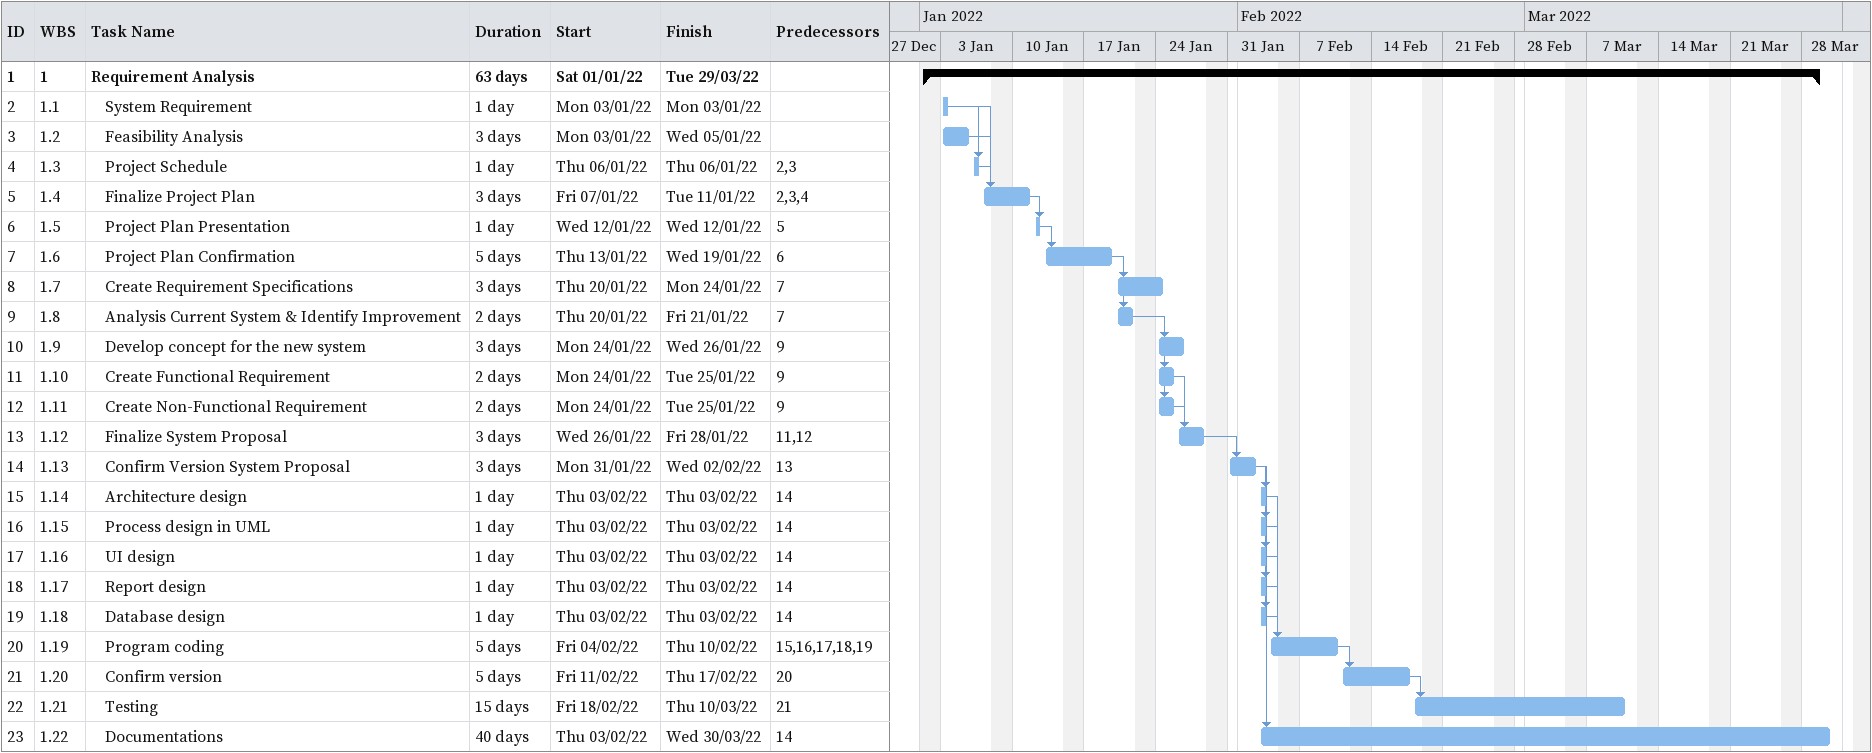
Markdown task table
| ID | WBS | Task | Duration | Start | Finish | Predecessors |
|---|---|---|---|---|---|---|
| 1 | 1 | **Requirement Analysis** | 63d | 2022-01-01 | 2022-03-29 |  |
| 2 | 1.1 | System Requirement | 1d | 2022-01-03 | 2022-01-03 |  |
| 3 | 1.2 | Feasibility Analysis | 3d | 2022-01-03 | 2022-01-05 |  |
| 4 | 1.3 | Project Schedule | 1d | 2022-01-06 | 2022-01-06 | 2, 3 |
| 5 | 1.4 | Finalize Project Plan | 3d | 2022-01-07 | 2022-01-11 | 2, 3, 4 |
| 6 | 1.5 | Project Plan Presentation | 1d | 2022-01-12 | 2022-01-12 | 5 |
| 7 | 1.6 | Project Plan Confirmation | 5d | 2022-01-13 | 2022-01-19 | 6 |
| 8 | 1.7 | Create Requirement Specifications | 3d | 2022-01-20 | 2022-01-24 | 7 |
| 9 | 1.8 | Analysis Current System & Identify Improvement | 2d | 2022-01-20 | 2022-01-21 | 7 |
| 10 | 1.9 | Develop concept for the new system | 3d | 2022-01-24 | 2022-01-26 | 9 |
| 11 | 1.10 | Create Functional Requirement | 2d | 2022-01-24 | 2022-01-25 | 9 |
| 12 | 1.11 | Create Non-Functional Requirement | 2d | 2022-01-24 | 2022-01-25 | 9 |
| 13 | 1.12 | Finalize System Proposal | 3d | 2022-01-26 | 2022-01-28 | 11, 12 |
| 14 | 1.13 | Confirm Version System Proposal | 3d | 2022-01-31 | 2022-02-02 | 13 |
| 15 | 1.14 | Architecture design | 1d | 2022-02-03 | 2022-02-03 | 14 |
| 16 | 1.15 | Process design in UML | 1d | 2022-02-03 | 2022-02-03 | 14 |
| 17 | 1.16 | UI design | 1d | 2022-02-03 | 2022-02-03 | 14 |
| 18 | 1.17 | Report design | 1d | 2022-02-03 | 2022-02-03 | 14 |
| 19 | 1.18 | Database design | 1d | 2022-02-03 | 2022-02-03 | 14 |
| 20 | 1.19 | Program coding | 5d | 2022-02-04 | 2022-02-10 | 15, 16, 17, 18, 19 |
| 21 | 1.20 | Confirm version | 5d | 2022-02-11 | 2022-02-17 | 20 |
| 22 | 1.21 | Testing | 15d | 2022-02-18 | 2022-03-10 | 21 |
| 23 | 1.22 | Documentations | 40d | 2022-02-03 | 2022-03-30 | 14 |
